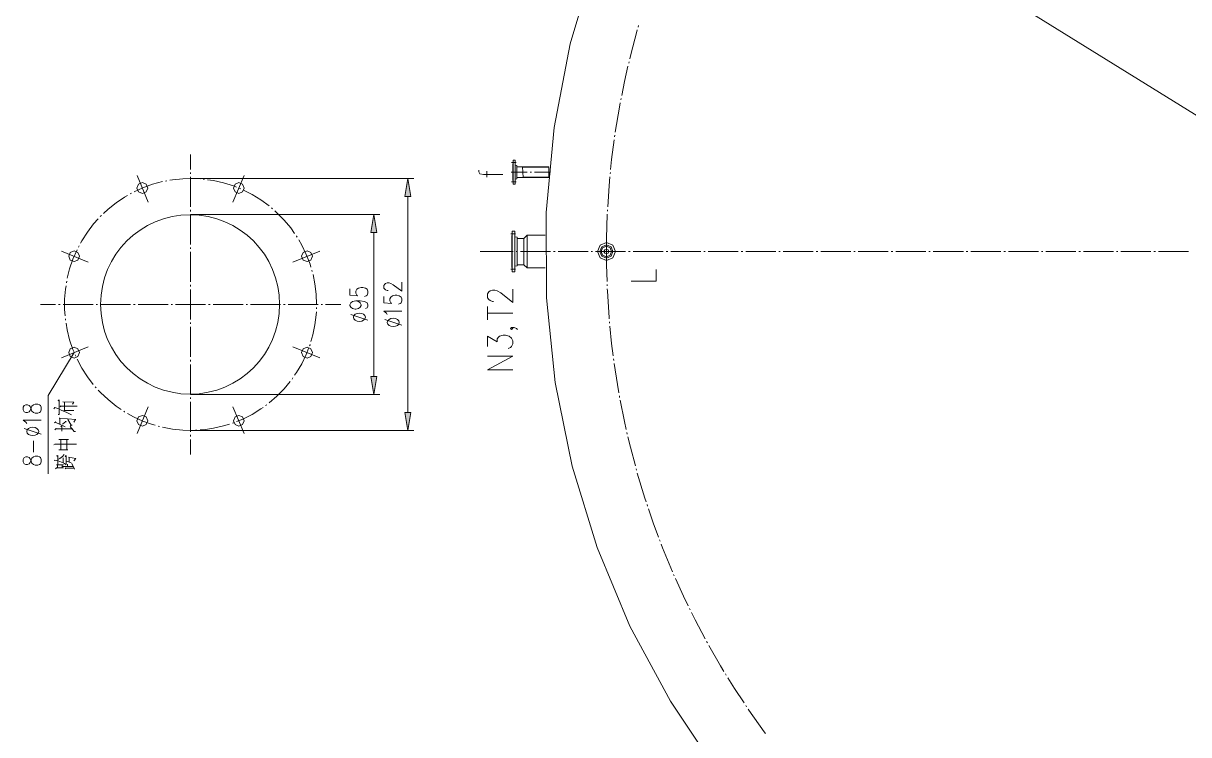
# Model space of a CAD drawing. Header units: millimetres. Extents: x 0 to 829, y 0 to 586.
# Drawn here: x 375.7 to 567.1, y 124 to 240.9 of the extents above; entities that cross this region are included whole.
import ezdxf

# ---------------------------------------------------------------- set-up
doc = ezdxf.new("R2010")
doc.units = ezdxf.units.MM

msp = doc.modelspace()

# ---------------------------------------------------------------- hatches: boundary and pattern name
h = msp.add_hatch(color=0)
h.dxf.hatch_style = 2
h.paths.add_polyline_path([(438.386361, 212.43925), (438.88025, 215.395528), (439.370611, 212.43925)])
h = msp.add_hatch(color=0)
h.dxf.hatch_style = 2
h.paths.add_polyline_path([(432.812472, 206.523167), (433.306361, 209.479444), (433.796722, 206.523167)])
h = msp.add_hatch(color=0)
h.dxf.hatch_style = 2
h.paths.add_polyline_path([(432.812472, 182.862361), (433.306361, 179.902556), (433.796722, 182.862361)])
h = msp.add_hatch(color=0)
h.dxf.hatch_style = 2
h.paths.add_polyline_path([(438.386361, 176.946278), (438.88025, 173.986472), (439.370611, 176.946278)])

# ---------------------------------------------------------------- linework, layer by layer
at = {"color": 0, "lineweight": 0}
for points in [[(715.196972, 134.828139), (493.955917, 271.93875)], [(469.55075, 250.930833), (465.546722, 237.500583), (462.879722, 223.745778), (461.567389, 209.796944), (461.623833, 195.784611), (463.052583, 181.846361), (465.836, 168.11625), (469.949389, 154.721278), (475.350417, 141.791972), (481.989694, 129.455333), (489.803722, 117.82425), (498.718417, 107.015139), (508.645583, 97.126778), (519.4935, 88.257944), (531.156333, 80.489778), (543.521194, 73.903417), (556.471667, 68.555306), (569.884278, 64.498361)], [(476.560444, 239.80775), (476.542806, 239.747778), (475.428028, 235.560306), (475.308083, 235.052306)], [(476.775639, 240.513306), (476.701556, 240.276944)], [(475.029389, 233.852861), (474.447306, 231.337556), (473.99575, 229.0445)], [(475.198722, 234.572528), (475.142278, 234.332639)], [(473.755861, 227.838), (473.607694, 227.090111), (472.933889, 222.987306)], [(473.896972, 228.561194), (473.851111, 228.321306)], [(472.863333, 222.500472), (472.831583, 222.257056)], [(472.768083, 221.770222), (472.341222, 218.517611), (472.182472, 216.887778)], [(403.19325, 216.873667), (403.19325, 219.339583)], [(456.162833, 214.453611), (456.162833, 218.397667)], [(456.162833, 218.397667), (456.497972, 218.397667)], [(456.497972, 214.453611), (456.497972, 218.397667)], [(403.19325, 216.136361), (403.19325, 216.383306)], [(450.521917, 216.743139), (450.521917, 216.460917), (450.708889, 216.178694), (451.273333, 216.037583), (454.465972, 216.037583)], [(451.83425, 215.61425), (451.83425, 216.602028)], [(455.824167, 216.425639), (458.445306, 216.425639)], [(455.89825, 218.006083), (456.653194, 218.006083)], [(456.102861, 215.067444), (456.102861, 217.787361)], [(456.102861, 217.787361), (456.162833, 217.787361)], [(456.497972, 217.589806), (456.773139, 217.512194)], [(456.773139, 215.342611), (456.773139, 217.512194)], [(456.773139, 217.304056), (462.018944, 217.304056)], [(457.697417, 217.237028), (462.018944, 217.237028)], [(457.718583, 217.304056), (457.746806, 216.443278)], [(457.813833, 215.55075), (457.746806, 216.443278)], [(458.939194, 216.425639), (459.186139, 216.425639)], [(459.680028, 216.425639), (462.301167, 216.425639)], [(462.018944, 215.55075), (462.018944, 217.304056)], [(472.133083, 216.397417), (472.111917, 216.154)], [(398.585972, 214.876944), (396.956139, 214.432444), (395.368639, 213.860944), (393.932833, 213.204778)], [(394.412611, 215.892944), (396.225889, 211.507917)], [(399.316222, 215.011), (399.072806, 214.968667)], [(404.738417, 215.321444), (403.613056, 215.392), (401.926778, 215.356722), (400.247556, 215.183861), (399.803056, 215.102722)], [(403.19325, 210.714167), (403.19325, 215.642472)], [(403.19325, 215.395528), (439.8645, 215.395528)], [(405.47925, 215.261472), (405.299333, 215.289694), (405.232306, 215.293222)], [(410.74975, 213.949139), (410.231167, 214.164333), (408.618972, 214.672333), (406.9715, 215.046278), (405.969611, 215.190917)], [(411.973889, 215.892944), (410.157083, 211.507917)], [(455.89825, 214.848722), (456.653194, 214.848722)], [(456.102861, 215.067444), (456.162833, 215.067444)], [(456.162833, 214.453611), (456.497972, 214.453611)], [(456.497972, 215.265), (456.773139, 215.342611)], [(456.773139, 215.55075), (462.018944, 215.55075)], [(457.831472, 215.617778), (462.018944, 215.617778)], [(472.062528, 215.663639), (471.921417, 214.203139), (471.695639, 210.7565)], [(392.846278, 212.608583), (392.355917, 212.333417), (390.955389, 211.3915), (389.632472, 210.340222), (388.895167, 209.64525)], [(393.495389, 212.971944), (393.280194, 212.852)], [(411.437667, 213.670444), (411.208361, 213.762167)], [(416.101389, 210.879972), (414.739667, 211.878333), (413.300333, 212.760278), (411.89275, 213.472889)], [(416.662306, 210.393139), (416.475333, 210.555417)], [(438.88025, 176.946278), (438.88025, 212.43925)], [(388.027333, 208.763306), (387.272389, 207.927222), (386.245806, 206.586667), (385.332111, 205.164972), (385.120444, 204.766333)], [(388.535333, 209.306583), (388.404806, 209.183111), (388.358944, 209.130194)], [(403.19325, 209.973333), (403.19325, 210.220278)], [(403.19325, 204.551139), (403.19325, 209.479444)], [(403.19325, 209.479444), (434.290611, 209.479444)], [(420.285333, 206.346778), (419.63975, 207.267528), (418.56025, 208.56575), (417.378444, 209.77225), (417.03625, 210.068583)], [(471.625083, 209.528833), (471.498083, 205.5495), (471.498083, 204.614639)], [(471.663889, 210.266139), (471.64625, 210.022722)], [(456.032306, 206.734833), (456.032306, 200.032056)], [(456.032306, 206.734833), (456.448583, 206.734833)], [(456.448583, 206.734833), (456.448583, 200.032056)], [(420.701611, 205.729417), (420.609889, 205.884639), (420.571083, 205.941083)], [(422.962917, 200.790528), (422.804167, 201.330278), (422.197389, 202.907194), (421.463611, 204.427667), (420.952083, 205.302556)], [(433.306361, 182.862361), (433.306361, 206.523167)], [(455.781833, 206.293861), (456.565, 206.293861)], [(455.972333, 206.02575), (455.972333, 200.741139)], [(455.972333, 206.02575), (456.032306, 206.02575)], [(456.448583, 205.810556), (456.840167, 205.732944)], [(456.840167, 205.732944), (456.840167, 201.033944)], [(456.840167, 205.542444), (457.944361, 205.542444)], [(457.944361, 205.542444), (458.477056, 206.075139)], [(457.944361, 201.224444), (457.944361, 205.542444)], [(458.477056, 200.69175), (458.477056, 206.075139)], [(458.477056, 206.075139), (461.450972, 206.075139)], [(471.480444, 205.045028), (471.480444, 201.668944)], [(381.991306, 203.471639), (386.376333, 201.658361)], [(384.538361, 203.67625), (383.868083, 202.124028), (383.328333, 200.525944), (382.943806, 198.994889)], [(384.887611, 204.332417), (384.771194, 204.113694)], [(403.19325, 203.810306), (403.19325, 204.05725)], [(403.19325, 198.388111), (403.19325, 203.319944)], [(424.391667, 203.471639), (420.010167, 201.658361)], [(450.747694, 203.383444), (456.159306, 203.383444)], [(456.653194, 203.383444), (456.900139, 203.383444)], [(457.394028, 203.383444), (462.322333, 203.383444)], [(462.816222, 203.383444), (463.063167, 203.383444)], [(463.553528, 203.383444), (468.485361, 203.383444)], [(468.975722, 203.383444), (469.222667, 203.383444)], [(469.716556, 203.383444), (474.644861, 203.383444)], [(469.861194, 203.383444), (473.075, 203.383444)], [(471.498083, 204.12075), (471.498083, 203.873806)], [(471.498083, 203.383444), (471.498083, 201.217389), (471.586278, 198.465722)], [(475.13875, 203.383444), (475.385694, 203.383444)], [(475.879583, 203.383444), (480.807889, 203.383444)], [(481.301778, 203.383444), (481.548722, 203.383444)], [(482.039083, 203.383444), (486.970917, 203.383444)], [(487.464806, 203.383444), (487.708222, 203.383444)], [(488.202111, 203.383444), (493.133944, 203.383444)], [(493.624306, 203.383444), (493.87125, 203.383444)], [(494.365139, 203.383444), (499.293444, 203.383444)], [(499.787333, 203.383444), (500.034278, 203.383444)], [(500.528167, 203.383444), (505.456472, 203.383444)], [(505.950361, 203.383444), (506.197306, 203.383444)], [(506.687667, 203.383444), (511.6195, 203.383444)], [(512.109861, 203.383444), (512.356806, 203.383444)], [(512.850694, 203.383444), (517.779, 203.383444)], [(518.272889, 203.383444), (518.519833, 203.383444)], [(519.013722, 203.383444), (523.942028, 203.383444)], [(524.435917, 203.383444), (524.682861, 203.383444)], [(525.173222, 203.383444), (530.105056, 203.383444)], [(530.595417, 203.383444), (530.842361, 203.383444)], [(531.33625, 203.383444), (536.264556, 203.383444)], [(536.758444, 203.383444), (537.005389, 203.383444)], [(537.499278, 203.383444), (542.427583, 203.383444)], [(542.921472, 203.383444), (543.168417, 203.383444)], [(543.658778, 203.383444), (548.590611, 203.383444)], [(549.0845, 203.383444), (549.327917, 203.383444)], [(549.821806, 203.383444), (554.753639, 203.383444)], [(555.244, 203.383444), (555.490944, 203.383444)], [(555.984833, 203.383444), (560.913139, 203.383444)], [(561.407028, 203.383444), (561.653972, 203.383444)], [(562.147861, 203.383444), (567.076167, 203.383444)], [(456.448583, 200.959861), (456.840167, 201.033944)], [(456.840167, 201.224444), (457.944361, 201.224444)], [(457.944361, 201.224444), (458.477056, 200.69175)], [(423.171056, 200.077917), (423.1005, 200.314278)], [(423.897778, 194.691), (423.827222, 196.380806), (423.622611, 198.0565), (423.301583, 199.598139)], [(455.781833, 200.476556), (456.565, 200.476556)], [(455.972333, 200.741139), (456.032306, 200.741139)], [(456.032306, 200.032056), (456.448583, 200.032056)], [(458.477056, 200.69175), (461.436861, 200.69175)], [(475.526806, 198.53275), (479.668417, 198.53275), (479.668417, 200.427167)], [(382.735667, 197.774278), (382.643944, 197.220417), (382.506361, 195.537667), (382.506361, 193.847861), (382.5875, 192.838917)], [(382.855611, 198.508056), (382.816806, 198.264639)], [(403.19325, 197.650806), (403.19325, 197.894222)], [(403.19325, 192.228611), (403.19325, 197.156917)], [(429.362306, 197.280389), (429.362306, 196.222056), (430.628778, 196.116222), (430.487667, 196.222056), (430.346556, 196.539556), (430.346556, 196.857056), (430.487667, 197.174556), (430.769889, 197.386222), (431.193222, 197.492056), (431.475444, 197.492056), (431.89525, 197.386222), (432.177472, 197.174556), (432.318583, 196.857056), (432.318583, 196.539556), (432.177472, 196.222056), (432.036361, 196.116222), (431.757667, 196.013917)], [(435.638222, 196.962889), (435.500639, 196.962889), (435.218417, 197.068722), (435.077306, 197.174556), (434.936194, 197.386222), (434.936194, 197.809556), (435.077306, 198.017694), (435.218417, 198.123528), (435.500639, 198.229361), (435.779333, 198.229361), (436.061556, 198.123528), (436.484889, 197.911861), (437.892472, 196.857056), (437.892472, 198.335194)], [(452.963139, 195.163722), (452.765583, 195.163722), (452.370472, 195.322472), (452.172917, 195.481222), (451.978889, 195.795194), (451.978889, 196.426667), (452.172917, 196.744167), (452.370472, 196.899389), (452.765583, 197.058139), (453.160694, 197.058139), (453.555806, 196.899389), (454.144944, 196.585417), (456.116972, 195.0085), (456.116972, 197.216889)], [(471.603917, 197.975361), (471.610972, 197.728417)], [(471.625083, 197.238056), (471.639194, 196.885278), (471.921417, 192.56375), (471.942583, 192.327389)], [(430.346556, 195.273083), (430.769889, 195.16725), (431.052111, 194.955583), (431.193222, 194.638083), (431.193222, 194.53225), (431.052111, 194.21475), (430.769889, 194.006611), (430.346556, 193.900778), (430.205444, 193.900778), (429.785639, 194.006611), (429.503417, 194.21475), (429.362306, 194.53225), (429.362306, 194.638083), (429.503417, 194.955583), (429.785639, 195.16725), (430.346556, 195.273083), (431.052111, 195.273083), (431.757667, 195.16725), (432.177472, 194.955583), (432.318583, 194.638083), (432.318583, 194.426417), (432.177472, 194.112444), (431.89525, 194.006611)], [(434.936194, 196.013917), (434.936194, 194.955583), (436.202667, 194.84975), (436.061556, 194.955583), (435.920444, 195.273083), (435.920444, 195.590583), (436.061556, 195.908083), (436.343778, 196.116222), (436.767111, 196.222056), (437.049333, 196.222056), (437.469139, 196.116222), (437.751361, 195.908083), (437.892472, 195.590583), (437.892472, 195.273083), (437.751361, 194.955583), (437.61025, 194.84975), (437.331556, 194.743917)], [(378.544667, 194.691), (381.010583, 194.691)], [(381.500944, 194.691), (381.747889, 194.691)], [(382.241778, 194.691), (387.170083, 194.691)], [(387.663972, 194.691), (387.910917, 194.691)], [(388.404806, 194.691), (393.333111, 194.691)], [(393.827, 194.691), (394.073944, 194.691)], [(394.564306, 194.691), (399.496139, 194.691)], [(399.9865, 194.691), (400.233444, 194.691)], [(400.727333, 194.691), (405.655639, 194.691)], [(406.149528, 194.691), (406.396472, 194.691)], [(406.890361, 194.691), (411.818667, 194.691)], [(412.312556, 194.691), (412.5595, 194.691)], [(413.049861, 194.691), (417.981694, 194.691)], [(418.475583, 194.691), (418.719, 194.691)], [(419.212889, 194.691), (424.144722, 194.691)], [(422.962917, 188.595), (423.280417, 189.6745), (423.622611, 191.329028), (423.827222, 193.004722), (423.844861, 193.45275)], [(423.866028, 193.950167), (423.876611, 194.197111)], [(424.635083, 194.691), (424.882028, 194.691)], [(425.375917, 194.691), (427.841833, 194.691)], [(435.500639, 193.054111), (435.359528, 193.265778), (434.936194, 193.583278), (437.892472, 193.583278)], [(451.978889, 192.168639), (451.978889, 194.377028)], [(382.629833, 192.345028), (382.643944, 192.165111), (382.654528, 192.098083)], [(382.735667, 191.607722), (382.919111, 190.496472), (383.328333, 188.859583), (383.868083, 187.257972), (384.048, 186.845222)], [(403.19325, 191.487778), (403.19325, 191.734722)], [(429.503417, 193.054111), (432.318583, 192.105139)], [(435.077306, 192.210972), (437.892472, 191.258472)], [(451.978889, 193.272833), (456.116972, 193.272833)], [(471.991972, 191.837028), (472.013139, 191.593611)], [(403.19325, 186.065583), (403.19325, 190.993889)], [(451.978889, 187.751861), (451.978889, 189.487528), (453.555806, 188.538556), (453.555806, 189.011278), (453.753361, 189.328778), (453.950917, 189.487528), (454.540056, 189.64275), (454.935167, 189.64275), (455.527833, 189.487528), (455.919417, 189.170028), (456.116972, 188.697306), (456.116972, 188.224583), (455.919417, 187.751861), (455.725389, 187.593111), (455.330278, 187.434361)], [(455.919417, 190.905694), (456.116972, 190.746944), (455.919417, 190.591722), (455.725389, 190.746944), (455.919417, 190.905694), (456.314528, 190.905694), (456.709639, 190.746944), (456.907194, 190.591722)], [(472.062528, 191.10325), (472.341222, 188.249278), (472.609333, 186.217278)], [(381.991306, 185.910361), (386.376333, 187.727167)], [(424.391667, 185.910361), (420.010167, 187.727167)], [(422.737139, 187.885917), (422.804167, 188.051722), (422.821806, 188.11875)], [(384.065639, 186.767611), (379.82525, 179.708528)], [(384.242028, 186.390139), (384.340806, 186.164361)], [(384.538361, 185.709278), (385.332111, 184.217028), (386.245806, 182.798861), (387.201833, 181.5465)], [(420.285333, 183.03875), (420.609889, 183.497361), (421.463611, 184.954333), (422.197389, 186.478333), (422.56075, 187.423778)], [(456.116972, 183.966556), (451.978889, 183.966556), (456.116972, 186.174944), (451.978889, 186.174944)], [(472.672833, 185.726917), (472.704583, 185.4835)], [(403.19325, 185.32475), (403.19325, 185.571694)], [(403.19325, 179.902556), (403.19325, 184.830861)], [(472.768083, 184.996667), (472.905667, 183.955972), (473.530083, 180.138917)], [(416.101389, 178.505556), (417.378444, 179.60975), (418.56025, 180.81625), (419.569194, 182.029806)], [(419.858472, 182.428444), (420.003111, 182.633056)], [(387.529917, 181.172556), (387.695722, 180.989111)], [(388.027333, 180.618694), (388.404806, 180.202417), (389.632472, 179.045306), (390.955389, 177.9905), (391.795, 177.426056)], [(379.82525, 179.708528), (379.82525, 166.853306)], [(381.430389, 176.5935), (381.627944, 176.621722), (381.627944, 178.988861), (381.430389, 178.900667), (381.589139, 178.780722)], [(381.786694, 177.835278), (381.903111, 178.011667)], [(382.220611, 178.664306), (383.995083, 178.604333), (383.797528, 178.279778)], [(382.456972, 177.214389), (382.456972, 178.632556)], [(403.19325, 179.902556), (434.290611, 179.902556)], [(403.19325, 179.16525), (403.19325, 179.408667)], [(403.19325, 173.739528), (403.19325, 178.671361)], [(415.501667, 178.064583), (415.70275, 178.21275)], [(473.611222, 179.652083), (473.660611, 179.412194)], [(473.755861, 178.928889), (474.447306, 175.429333), (474.754222, 174.113472)], [(380.721306, 177.538944), (380.876528, 177.775306), (381.546806, 177.510722), (381.941917, 177.330806), (382.337028, 177.154417), (382.732139, 176.978028), (383.084917, 176.829861), (383.324806, 176.709917), (383.638778, 176.533528)], [(381.864306, 177.951694), (384.545417, 177.951694)], [(382.375833, 177.242611), (384.033889, 177.242611)], [(392.20775, 177.150889), (392.355917, 177.048583), (392.415889, 177.016833)], [(392.846278, 176.773417), (393.830528, 176.226611), (395.368639, 175.524583), (396.956139, 174.949556), (397.390056, 174.829611)], [(394.412611, 173.492583), (396.225889, 177.874083)], [(411.973889, 173.492583), (410.157083, 177.874083)], [(410.74975, 175.432861), (411.793972, 175.859722), (413.300333, 176.621722), (414.739667, 177.507194), (415.103028, 177.771778)], [(376.283361, 175.143583), (376.14225, 175.35525), (375.718917, 175.67275), (378.678722, 175.67275)], [(375.860028, 174.296917), (378.678722, 173.347944)], [(380.837722, 175.203556), (381.074083, 175.408167), (380.957667, 175.319972), (382.612194, 174.550917)], [(380.918861, 174.106417), (381.116417, 174.314556), (380.996472, 174.226361), (383.716389, 174.226361), (384.072694, 173.781861), (383.441222, 174.610889), (384.072694, 173.813611), (383.995083, 173.781861), (384.27025, 173.813611)], [(381.705556, 175.023639), (381.705556, 175.972611), (381.589139, 176.000833), (384.347861, 175.764472), (384.27025, 175.764472), (384.033889, 175.319972)], [(382.061861, 173.841833), (382.061861, 174.730833), (381.903111, 174.639111), (382.100667, 174.490944)], [(382.139472, 174.995417), (382.693333, 175.439917), (382.573389, 175.468139), (382.80975, 175.379944)], [(383.441222, 174.730833), (383.716389, 174.84725), (383.561167, 174.819028), (383.046111, 175.764472)], [(397.869833, 174.702611), (398.106194, 174.635583)], [(398.585972, 174.505056), (400.247556, 174.198139), (401.926778, 174.025278), (403.503694, 173.993528)], [(404.738417, 174.060556), (405.299333, 174.095833), (406.9715, 174.335722), (408.618972, 174.709667), (409.585583, 175.016583)], [(410.058306, 175.16475), (410.231167, 175.221194), (410.291139, 175.245889)], [(377.41225, 170.388139), (377.41225, 172.289611)], [(380.721306, 171.622861), (380.996472, 171.742806), (380.918861, 171.711056), (384.467806, 171.711056), (382.890889, 171.711056), (382.890889, 170.825583), (382.890889, 172.511861), (383.12725, 172.511861), (381.546806, 172.511861), (381.864306, 172.511861), (381.864306, 170.793833), (381.546806, 170.793833), (383.046111, 170.793833)], [(403.19325, 173.986472), (439.8645, 173.986472)], [(403.19325, 173.002222), (403.19325, 173.249167)], [(403.19325, 170.042417), (403.19325, 172.508333)], [(403.997583, 174.014694), (404.244528, 174.028806)], [(474.863583, 173.633694), (474.920028, 173.393806)], [(475.029389, 172.914028), (475.428028, 171.206583), (476.242944, 168.148)], [(380.760111, 169.019361), (380.918861, 169.111083), (381.430389, 168.991139), (381.705556, 168.874722), (381.980722, 168.754778), (382.259417, 168.634833), (382.495778, 168.518417), (382.732139, 168.310278)], [(381.391583, 168.458444), (381.391583, 169.880139), (381.194028, 169.820167), (381.391583, 169.700222)], [(381.508, 169.255722), (381.744361, 169.347444), (381.941917, 169.523833), (382.178278, 169.700222), (382.414639, 170.024778)], [(382.100667, 168.073917), (383.875139, 168.073917), (382.9685, 168.073917), (382.9685, 168.430222)], [(382.259417, 168.666583), (382.259417, 169.495611)], [(382.770944, 168.490194), (382.770944, 169.848389), (382.612194, 169.700222), (382.770944, 169.64025)], [(382.80975, 168.902944), (383.561167, 168.634833)], [(383.12725, 169.612028), (384.347861, 169.347444), (384.033889, 168.991139)], [(383.243667, 168.783), (383.243667, 169.583806)], [(384.1115, 167.601194), (383.677583, 168.518417)], [(380.996472, 167.661167), (381.194028, 167.809333), (382.298222, 167.809333), (382.100667, 167.809333), (382.100667, 168.310278), (382.298222, 168.310278), (381.155222, 168.310278), (381.310444, 168.310278), (381.310444, 167.837556)], [(382.573389, 167.661167), (382.693333, 167.837556), (382.693333, 167.777583), (384.033889, 167.777583)], [(476.369944, 167.67175), (476.433444, 167.435389)], [(476.560444, 166.959139), (477.795167, 162.873972), (478.003306, 162.256611)], [(478.158528, 161.790944), (478.239667, 161.558111)], [(478.394889, 161.092444), (479.181583, 158.767639), (480.045889, 156.456944)], [(480.215222, 155.998333), (480.303417, 155.7655)], [(480.476278, 155.306889), (480.698528, 154.710694), (482.328361, 150.749)], [(482.529444, 150.300972), (482.63175, 150.075194)], [(482.832833, 149.627167), (484.127528, 146.752028), (484.903639, 145.168056)], [(485.122361, 144.727083), (485.228194, 144.504833)], [(485.446917, 144.063861), (486.036056, 142.860889), (487.715278, 139.7)], [(487.944583, 139.266083), (488.061, 139.047361)], [(488.304417, 138.6205), (490.223528, 135.276167), (490.784444, 134.373056)], [(491.041972, 133.95325), (491.1725, 133.745111)], [(491.430028, 133.325306), (492.502472, 131.589639), (494.0935, 129.19075)], [(494.365139, 128.781528), (494.502722, 128.576917)], [(494.774361, 128.167694), (494.897833, 127.980722), (497.409611, 124.449417), (497.631861, 124.163667)]]:
    msp.add_lwpolyline(points, dxfattribs=at)
for points in [[(394.380861, 213.818611), (394.641917, 214.446556), (395.269861, 214.707611), (395.897806, 214.446556), (396.155333, 213.818611), (395.897806, 213.194194), (395.269861, 212.933139), (394.641917, 213.194194)], [(410.227639, 213.818611), (410.488694, 214.446556), (411.116639, 214.707611), (411.744583, 214.446556), (412.002111, 213.818611), (411.744583, 213.194194), (411.116639, 212.933139), (410.488694, 213.194194)], [(438.386361, 212.43925), (438.88025, 215.395528), (439.370611, 212.43925)], [(432.812472, 206.523167), (433.306361, 209.479444), (433.796722, 206.523167)], [(469.998778, 203.383444), (470.432694, 204.427667), (471.480444, 204.861583), (472.524667, 204.427667), (472.958583, 203.383444), (472.524667, 202.339222), (471.480444, 201.905306), (470.432694, 202.339222)], [(383.176639, 202.614389), (383.437694, 203.242333), (384.065639, 203.503389), (384.690056, 203.242333), (384.951111, 202.614389), (384.690056, 201.986444), (384.065639, 201.728917), (383.437694, 201.986444)], [(421.431861, 202.614389), (421.692917, 203.242333), (422.320861, 203.503389), (422.948806, 203.242333), (423.206333, 202.614389), (422.948806, 201.986444), (422.320861, 201.728917), (421.692917, 201.986444)], [(470.393889, 203.383444), (470.711389, 204.148972), (471.480444, 204.466472), (472.245972, 204.148972), (472.563472, 203.383444), (472.245972, 202.617917), (471.480444, 202.300417), (470.711389, 202.617917)], [(470.612611, 203.383444), (470.866611, 203.997278), (471.480444, 204.251278), (472.094278, 203.997278), (472.348278, 203.383444), (472.094278, 202.769611), (471.480444, 202.515611), (470.866611, 202.769611)], [(471.085333, 203.383444), (471.20175, 203.662139), (471.480444, 203.778556), (471.759139, 203.662139), (471.872028, 203.383444), (471.759139, 203.10475), (471.480444, 202.988333), (471.20175, 203.10475)], [(383.176639, 186.767611), (383.437694, 187.395556), (384.065639, 187.656611), (384.690056, 187.395556), (384.951111, 186.767611), (384.690056, 186.139667), (384.065639, 185.882139), (383.437694, 186.139667)], [(421.431861, 186.767611), (421.692917, 187.395556), (422.320861, 187.656611), (422.948806, 187.395556), (423.206333, 186.767611), (422.948806, 186.139667), (422.320861, 185.882139), (421.692917, 186.139667)], [(432.812472, 182.862361), (433.306361, 179.902556), (433.796722, 182.862361)], [(375.718917, 177.362556), (375.860028, 177.045056), (376.14225, 176.939222), (376.424472, 176.939222), (376.706694, 177.045056), (376.847806, 177.256722), (376.988917, 177.680056), (377.130028, 177.994028), (377.41225, 178.205694), (377.690944, 178.311528), (378.114278, 178.311528), (378.3965, 178.205694), (378.537611, 178.099861), (378.678722, 177.785889), (378.678722, 177.362556), (378.537611, 177.045056), (378.3965, 176.939222), (378.114278, 176.833389), (377.690944, 176.833389), (377.41225, 176.939222), (377.130028, 177.150889), (376.988917, 177.468389), (376.847806, 177.888194), (376.706694, 178.099861), (376.424472, 178.205694), (376.14225, 178.205694), (375.860028, 178.099861), (375.718917, 177.785889)], [(394.380861, 175.563389), (394.641917, 176.191333), (395.269861, 176.452389), (395.897806, 176.191333), (396.155333, 175.563389), (395.897806, 174.935444), (395.269861, 174.677917), (394.641917, 174.935444)], [(410.227639, 175.563389), (410.488694, 176.191333), (411.116639, 176.452389), (411.744583, 176.191333), (412.002111, 175.563389), (411.744583, 174.935444), (411.116639, 174.677917), (410.488694, 174.935444)], [(438.386361, 176.946278), (438.88025, 173.986472), (439.370611, 176.946278)], [(375.718917, 168.804167), (375.860028, 168.490194), (376.14225, 168.384361), (376.424472, 168.384361), (376.706694, 168.490194), (376.847806, 168.698333), (376.988917, 169.121667), (377.130028, 169.439167), (377.41225, 169.650833), (377.690944, 169.756667), (378.114278, 169.756667), (378.3965, 169.650833), (378.537611, 169.545), (378.678722, 169.2275), (378.678722, 168.804167), (378.537611, 168.490194), (378.3965, 168.384361), (378.114278, 168.278528), (377.690944, 168.278528), (377.41225, 168.384361), (377.130028, 168.5925), (376.988917, 168.91), (376.847806, 169.333333), (376.706694, 169.545), (376.424472, 169.650833), (376.14225, 169.650833), (375.860028, 169.545), (375.718917, 169.2275)]]:
    msp.add_lwpolyline(points, close=True, dxfattribs=at)
for centre, major_axis, ratio in [((403.110347, 194.692764), (0, 14.747875), 0.99713), ((430.911, 192.579625), (0.98425, 0), 0.697133), ((436.484889, 191.732958), (0.98425, 0), 0.697133), ((377.269375, 173.822431), (0.986014, 0), 0.695886)]:
    msp.add_ellipse(centre, major_axis=major_axis, ratio=ratio, start_param=0, end_param=6.283185, dxfattribs=at)

doc.saveas('drawing.dxf')
